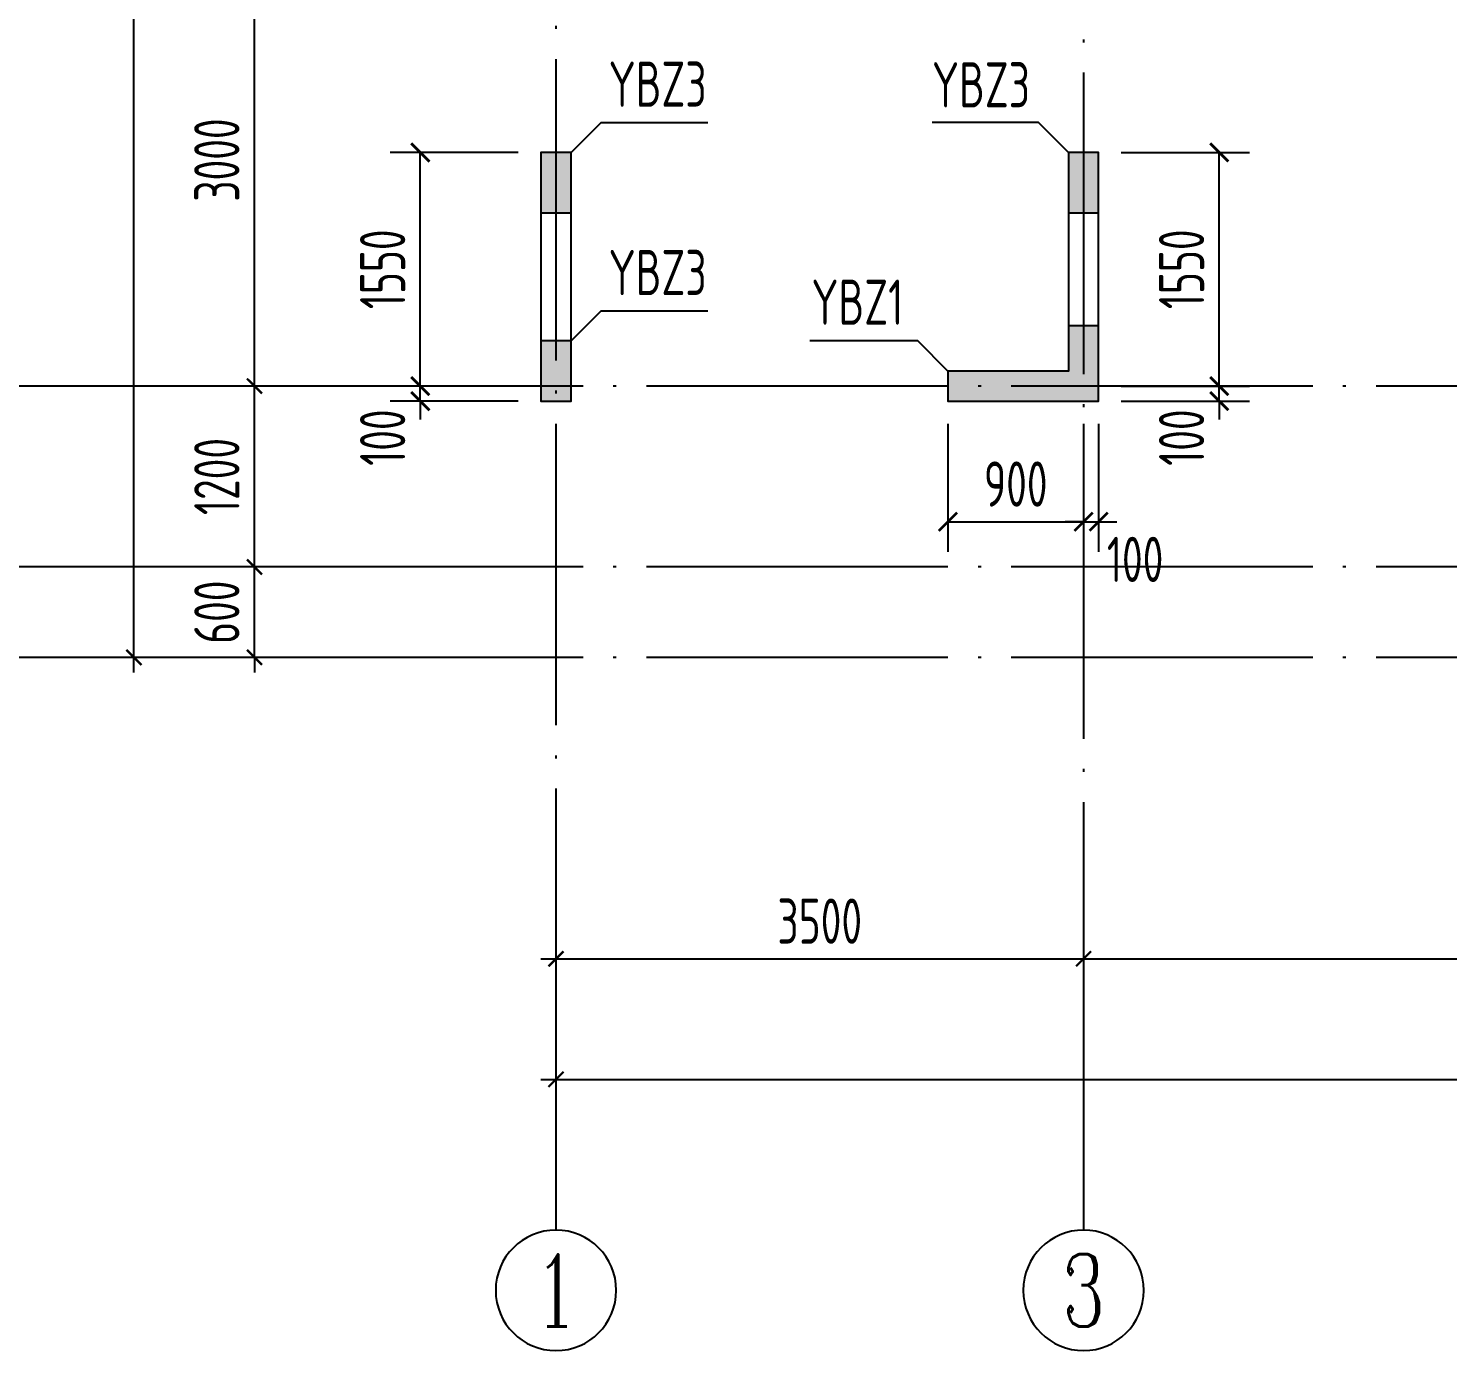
# Model space of a CAD drawing. Extents: x -812054 to 22247, y -644080 to 1003627.
# Drawn here: x -484319 to -474904, y -294660 to -285887 of the extents above; entities that cross this region are included whole.
import ezdxf
from ezdxf.enums import TextEntityAlignment as Align

# ---------------------------------------------------------------- set-up
doc = ezdxf.new("R2010")
doc.units = 0
doc.header["$LTSCALE"] = 1000
doc.linetypes.add('DOTE', pattern=[2.42, 2, -0.2, 0.02, -0.2])
doc.layers.get('0').update_dxf_attribs({"linetype": 'CONTINUOUS'})
doc.layers.get('DEFPOINTS').update_dxf_attribs({"linetype": 'CONTINUOUS'})
for name, color, linetype in [('A-AXIS', 1, 'CONTINUOUS'), ('A-DOTE', 10, 'DOTE'), ('AXIS_NUM', 7, 'CONTINUOUS'), ('S-Q墙实线', 6, 'CONTINUOUS'), ('S-Q墙标注', 3, 'CONTINUOUS'), ('S-X详图填充', 252, 'CONTINUOUS'), ('S-X详图实线', 4, 'CONTINUOUS'), ('S-Y一般标注', 3, 'CONTINUOUS'), ('S-Z柱编号', 6, 'CONTINUOUS')]:
    doc.layers.add(name, color=color, linetype=linetype)
doc.styles.add('TSSD_Axis', font='complex.shx', dxfattribs={"width": 0.7, "bigfont": 'hztxt.shx'})
doc.styles.add('TSSD_DIMENSION', font='Tssdeng.shx', dxfattribs={"width": 0.7, "bigfont": 'tssdchn.shx'})
doc.styles.add('TSSD_REIN', font='tssdeng.shx', dxfattribs={"width": 0.7, "height": 300, "bigfont": 'tssdchn.shx'})
doc.styles.add('结构文字', font='zstxt.shx', dxfattribs={"width": 0.7, "bigfont": 'zshz.shx'})
doc.dimstyles.new('STRUCK', dxfattribs={"dimtxt": 400, "dimasz": 121, "dimexe": 200, "dimexo": 150, "dimgap": 115, "dimtad": 1, "dimdec": 0, "dimdsep": 46, "dimtxsty": '结构文字', "dimblk": 'ARCHTICK', "dimcen": 400, "dimclrd": 3, "dimclre": 3, "dimclrt": 7, "dimadec": 0, "dimazin": 0, "dimtfac": 1, "dimtdec": 0, "dimtix": 1, "dimtmove": 2, "dimatfit": 3, "dimldrblk": '_DIMX', "dimfxl": 1, "dimtolj": 1, "dimtzin": 0, "dimarcsym": 0})
doc.dimstyles.new('TSSD_100_100', dxfattribs={"dimtxt": 300, "dimasz": 100, "dimexe": 100, "dimexo": 250, "dimgap": 100, "dimtad": 1, "dimdec": 0, "dimzin": 0, "dimdsep": 46, "dimtxsty": 'TSSD_DIMENSION', "dimblk": 'ARCHTICK', "dimcen": 0, "dimdle": 100, "dimclrt": 7, "dimadec": 0, "dimazin": 0, "dimtfac": 1, "dimtdec": 0, "dimtix": 1, "dimtmove": 2, "dimatfit": 3, "dimldrblk": 'ARCHTICK', "dimfxl": 1, "dimtolj": 1, "dimtzin": 0, "dimarcsym": 0})

# ---------------------------------------------------------------- blocks, each defined once
blk = doc.blocks.new('_ArchTick')
at = {"color": 0, "linetype": 'ByBlock', "const_width": 0.15}
blk.add_lwpolyline([(-0.5, -0.5), (0.5, 0.5)], dxfattribs=at)
blk = doc.blocks.new('*D160')
at = {"layer": 'DEFPOINTS', "color": 0, "transparency": 16777216}
for p in [(2600, 5200), (3600, 5200), (3600, 4600)]:
    blk.add_point(p, dxfattribs=at)
at = {"layer": 'S-Y一般标注', "color": 0, "lineweight": -2, "transparency": 16777216}
for p, q in [((2600, 5200), (2600, 5300)), ((3350, 5200), (2500, 5200)), ((2600, 4600), (2600, 5200)), ((3350, 4600), (2500, 4600)), ((2600, 4600), (2600, 4500))]:
    blk.add_line(p, q, dxfattribs=at)
at = {"layer": 'S-Y一般标注', "color": 0, "lineweight": -2, "transparency": 16777216, "xscale": 100, "yscale": 100, "zscale": 100}
for p, rotation in [((2600, 5200), 270), ((2600, 4600), 90)]:
    blk.add_blockref('_ArchTick', p, dxfattribs=dict(at, rotation=rotation))
at = {"layer": 'S-Y一般标注', "color": 7, "transparency": 16777216, "insert": (2350, 4900), "char_height": 300, "attachment_point": 5, "rotation": 90, "style": 'TSSD_DIMENSION'}
blk.add_mtext('\\A1;600', dxfattribs=at)
blk = doc.blocks.new('*D166')
at = {"layer": 'DEFPOINTS', "color": 0, "transparency": 16777216}
for p in [(1800, 17150), (3600, 17150), (3600, 4600)]:
    blk.add_point(p, dxfattribs=at)
at = {"layer": 'S-Y一般标注', "color": 0, "lineweight": -2, "transparency": 16777216}
for p, q in [((1800, 4500), (1800, 17250)), ((3350, 17150), (1700, 17150)), ((3350, 4600), (1700, 4600))]:
    blk.add_line(p, q, dxfattribs=at)
at = {"layer": 'S-Y一般标注', "color": 0, "lineweight": -2, "transparency": 16777216, "xscale": 100, "yscale": 100, "zscale": 100}
for p, rotation in [((1800, 17150), 90), ((1800, 4600), 270)]:
    blk.add_blockref('_ArchTick', p, dxfattribs=dict(at, rotation=rotation))
at = {"layer": 'S-Y一般标注', "color": 7, "transparency": 16777216, "insert": (1550, 10875), "char_height": 300, "attachment_point": 5, "rotation": 90, "style": 'TSSD_DIMENSION'}
blk.add_mtext('\\A1;12550', dxfattribs=at)
blk = doc.blocks.new('*D168')
at = {"layer": 'DEFPOINTS', "color": 0, "transparency": 16777216}
for p in [(2600, 6400), (3600, 6400), (3600, 5200)]:
    blk.add_point(p, dxfattribs=at)
at = {"layer": 'S-Y一般标注', "color": 0, "lineweight": -2, "transparency": 16777216}
for p, q in [((2600, 5100), (2600, 6500)), ((3350, 6400), (2500, 6400)), ((3350, 5200), (2500, 5200))]:
    blk.add_line(p, q, dxfattribs=at)
at = {"layer": 'S-Y一般标注', "color": 0, "lineweight": -2, "transparency": 16777216, "xscale": 100, "yscale": 100, "zscale": 100}
for p, rotation in [((2600, 6400), 90), ((2600, 5200), 270)]:
    blk.add_blockref('_ArchTick', p, dxfattribs=dict(at, rotation=rotation))
at = {"layer": 'S-Y一般标注', "color": 7, "transparency": 16777216, "insert": (2350, 5800), "char_height": 300, "attachment_point": 5, "rotation": 90, "style": 'TSSD_DIMENSION'}
blk.add_mtext('\\A1;1200', dxfattribs=at)
blk = doc.blocks.new('*D169')
at = {"layer": 'DEFPOINTS', "color": 0, "transparency": 16777216}
for p in [(2600, 9400), (3600, 9400), (3600, 6400)]:
    blk.add_point(p, dxfattribs=at)
at = {"layer": 'S-Y一般标注', "color": 0, "lineweight": -2, "transparency": 16777216}
for p, q in [((2600, 6300), (2600, 9500)), ((3350, 9400), (2500, 9400)), ((3350, 6400), (2500, 6400))]:
    blk.add_line(p, q, dxfattribs=at)
at = {"layer": 'S-Y一般标注', "color": 0, "lineweight": -2, "transparency": 16777216, "xscale": 100, "yscale": 100, "zscale": 100}
for p, rotation in [((2600, 9400), 90), ((2600, 6400), 270)]:
    blk.add_blockref('_ArchTick', p, dxfattribs=dict(at, rotation=rotation))
at = {"layer": 'S-Y一般标注', "color": 7, "transparency": 16777216, "insert": (2350, 7900), "char_height": 300, "attachment_point": 5, "rotation": 90, "style": 'TSSD_DIMENSION'}
blk.add_mtext('\\A1;3000', dxfattribs=at)
blk = doc.blocks.new('ts_axno')
at = {"color": 0, "linetype": 'ByBlock', "lineweight": -2}
blk.add_circle((0, 0), 0.5, dxfattribs=at)
at = {"color": 0, "linetype": 'ByBlock', "lineweight": -2, "style": 'TSSD_Axis', "width": 0.7}
blk.add_attdef('A', text='', height=0.6, dxfattribs=at).set_placement((0, 0), align=Align.MIDDLE_CENTER)
blk = doc.blocks.new('*D174')
at = {"layer": 'DEFPOINTS', "color": 0, "transparency": 16777216}
for p in [(8100, 3600), (13900, 3600), (13900, 2600)]:
    blk.add_point(p, dxfattribs=at)
at = {"layer": 'S-Y一般标注', "color": 0, "lineweight": -2, "transparency": 16777216}
for p, q in [((8100, 3350), (8100, 2500)), ((13900, 3350), (13900, 2500)), ((8000, 2600), (14000, 2600))]:
    blk.add_line(p, q, dxfattribs=at)
at = {"layer": 'S-Y一般标注', "color": 0, "lineweight": -2, "transparency": 16777216, "xscale": 100, "yscale": 100, "zscale": 100, "rotation": 180}
blk.add_blockref('_ArchTick', (8100, 2600), dxfattribs=at)
at = {"layer": 'S-Y一般标注', "color": 0, "lineweight": -2, "transparency": 16777216, "xscale": 100, "yscale": 100, "zscale": 100}
blk.add_blockref('_ArchTick', (13900, 2600), dxfattribs=at)
at = {"layer": 'S-Y一般标注', "color": 7, "transparency": 16777216, "insert": (11000, 2850), "char_height": 300, "attachment_point": 5, "style": 'TSSD_DIMENSION'}
blk.add_mtext('\\A1;5800', dxfattribs=at)
blk = doc.blocks.new('*D182')
at = {"layer": 'DEFPOINTS', "color": 0, "transparency": 16777216}
for p in [(4600, 3600), (54600, 3600), (54600, 1800)]:
    blk.add_point(p, dxfattribs=at)
at = {"layer": 'S-Y一般标注', "color": 0, "lineweight": -2, "transparency": 16777216}
for p, q in [((4600, 3350), (4600, 1700)), ((54600, 3350), (54600, 1700)), ((4500, 1800), (54700, 1800))]:
    blk.add_line(p, q, dxfattribs=at)
at = {"layer": 'S-Y一般标注', "color": 0, "lineweight": -2, "transparency": 16777216, "xscale": 100, "yscale": 100, "zscale": 100, "rotation": 180}
blk.add_blockref('_ArchTick', (4600, 1800), dxfattribs=at)
at = {"layer": 'S-Y一般标注', "color": 0, "lineweight": -2, "transparency": 16777216, "xscale": 100, "yscale": 100, "zscale": 100}
blk.add_blockref('_ArchTick', (54600, 1800), dxfattribs=at)
at = {"layer": 'S-Y一般标注', "color": 7, "transparency": 16777216, "insert": (29600, 2050), "char_height": 300, "attachment_point": 5, "style": 'TSSD_DIMENSION'}
blk.add_mtext('\\A1;50000', dxfattribs=at)
blk = doc.blocks.new('*D184')
at = {"layer": 'DEFPOINTS', "color": 0, "transparency": 16777216}
for p in [(4600, 3600), (8100, 3600), (8100, 2600)]:
    blk.add_point(p, dxfattribs=at)
at = {"layer": 'S-Y一般标注', "color": 0, "lineweight": -2, "transparency": 16777216}
for p, q in [((4600, 3350), (4600, 2500)), ((8100, 3350), (8100, 2500)), ((4500, 2600), (8200, 2600))]:
    blk.add_line(p, q, dxfattribs=at)
at = {"layer": 'S-Y一般标注', "color": 0, "lineweight": -2, "transparency": 16777216, "xscale": 100, "yscale": 100, "zscale": 100, "rotation": 180}
blk.add_blockref('_ArchTick', (4600, 2600), dxfattribs=at)
at = {"layer": 'S-Y一般标注', "color": 0, "lineweight": -2, "transparency": 16777216, "xscale": 100, "yscale": 100, "zscale": 100}
blk.add_blockref('_ArchTick', (8100, 2600), dxfattribs=at)
at = {"layer": 'S-Y一般标注', "color": 7, "transparency": 16777216, "insert": (6350, 2850), "char_height": 300, "attachment_point": 5, "style": 'TSSD_DIMENSION'}
blk.add_mtext('\\A1;3500', dxfattribs=at)
blk = doc.blocks.new('*D1663')
at = {"layer": 'DEFPOINTS', "color": 0, "transparency": 16777216}
for p in [(-481718.8, -288260.3), (-480918.8, -288260.3), (-480918.8, -288360.3)]:
    blk.add_point(p, dxfattribs=at)
at = {"layer": 'S-Q墙标注', "color": 3, "lineweight": -2, "transparency": 16777216}
for p, q in [((-481718.8, -288260.3), (-481718.8, -288139.3)), ((-481068.8, -288260.3), (-481918.8, -288260.3)), ((-481718.8, -288360.3), (-481718.8, -288260.3)), ((-481068.8, -288360.3), (-481918.8, -288360.3)), ((-481718.8, -288360.3), (-481718.8, -288481.3))]:
    blk.add_line(p, q, dxfattribs=at)
at = {"layer": 'S-Q墙标注', "color": 3, "lineweight": -2, "transparency": 16777216, "xscale": 121, "yscale": 121, "zscale": 121}
for p, rotation in [((-481718.8, -288260.3), 270), ((-481718.8, -288360.3), 90)]:
    blk.add_blockref('_ArchTick', p, dxfattribs=dict(at, rotation=rotation))
at = {"layer": 'S-Q墙标注', "color": 7, "transparency": 16777216, "insert": (-481968.8, -288602.3), "char_height": 300, "attachment_point": 5, "rotation": 90, "style": 'TSSD_REIN'}
blk.add_mtext('\\A1;100', dxfattribs=at)
blk = doc.blocks.new('_DIMX')
blk.add_line((-150, 0), (150, 0))
at = {"const_width": 50}
blk.add_lwpolyline([(-70, -70), (70, 70)], dxfattribs=at)
blk = doc.blocks.new('*D1664')
at = {"layer": 'DEFPOINTS', "color": 0, "transparency": 16777216}
for p in [(-481718.8, -286710.4), (-480918.8, -286710.4), (-480918.8, -288260.3)]:
    blk.add_point(p, dxfattribs=at)
at = {"layer": 'S-Q墙标注', "color": 3, "lineweight": -2, "transparency": 16777216}
for p, q in [((-481068.8, -286710.4), (-481918.8, -286710.4)), ((-481718.8, -288260.3), (-481718.8, -286710.4)), ((-481068.8, -288260.3), (-481918.8, -288260.3))]:
    blk.add_line(p, q, dxfattribs=at)
at = {"layer": 'S-Q墙标注', "color": 3, "lineweight": -2, "transparency": 16777216, "xscale": 121, "yscale": 121, "zscale": 121}
for p, rotation in [((-481718.8, -286710.4), 90), ((-481718.8, -288260.3), 270)]:
    blk.add_blockref('_ArchTick', p, dxfattribs=dict(at, rotation=rotation))
at = {"layer": 'S-Q墙标注', "color": 7, "transparency": 16777216, "insert": (-481968.8, -287485.4), "char_height": 300, "attachment_point": 5, "rotation": 90, "style": 'TSSD_REIN'}
blk.add_mtext('\\A1;1550', dxfattribs=at)
blk = doc.blocks.new('*D1667')
at = {"layer": 'DEFPOINTS', "color": 0, "transparency": 16777216}
for p in [(-477218.8, -288260.3), (-476418.8, -288260.3), (-477218.8, -288360.3)]:
    blk.add_point(p, dxfattribs=at)
at = {"layer": 'S-Q墙标注', "color": 3, "lineweight": -2, "transparency": 16777216}
for p, q in [((-476418.8, -288260.3), (-476418.8, -288139.3)), ((-477068.8, -288260.3), (-476218.8, -288260.3)), ((-476418.8, -288360.3), (-476418.8, -288260.3)), ((-477068.8, -288360.3), (-476218.8, -288360.3)), ((-476418.8, -288360.3), (-476418.8, -288481.3))]:
    blk.add_line(p, q, dxfattribs=at)
at = {"layer": 'S-Q墙标注', "color": 3, "lineweight": -2, "transparency": 16777216, "xscale": 121, "yscale": 121, "zscale": 121}
for p, rotation in [((-476418.8, -288260.3), 270), ((-476418.8, -288360.3), 90)]:
    blk.add_blockref('_ArchTick', p, dxfattribs=dict(at, rotation=rotation))
at = {"layer": 'S-Q墙标注', "color": 7, "transparency": 16777216, "insert": (-476668.8, -288602.3), "char_height": 300, "attachment_point": 5, "rotation": 90, "style": 'TSSD_REIN'}
blk.add_mtext('\\A1;100', dxfattribs=at)
blk = doc.blocks.new('*D1668')
at = {"layer": 'DEFPOINTS', "color": 0, "transparency": 16777216}
for p in [(-477218.8, -286710.3), (-476418.8, -286710.3), (-477218.8, -288260.3)]:
    blk.add_point(p, dxfattribs=at)
at = {"layer": 'S-Q墙标注', "color": 3, "lineweight": -2, "transparency": 16777216}
for p, q in [((-477068.8, -286710.3), (-476218.8, -286710.3)), ((-476418.8, -288260.3), (-476418.8, -286710.3)), ((-477068.8, -288260.3), (-476218.8, -288260.3))]:
    blk.add_line(p, q, dxfattribs=at)
at = {"layer": 'S-Q墙标注', "color": 3, "lineweight": -2, "transparency": 16777216, "xscale": 121, "yscale": 121, "zscale": 121}
for p, rotation in [((-476418.8, -286710.3), 90), ((-476418.8, -288260.3), 270)]:
    blk.add_blockref('_ArchTick', p, dxfattribs=dict(at, rotation=rotation))
at = {"layer": 'S-Q墙标注', "color": 7, "transparency": 16777216, "insert": (-476668.8, -287485.3), "char_height": 300, "attachment_point": 5, "rotation": 90, "style": 'TSSD_REIN'}
blk.add_mtext('\\A1;1550', dxfattribs=at)
blk = doc.blocks.new('*D1669')
at = {"layer": 'DEFPOINTS', "color": 0, "transparency": 16777216}
for p in [(-478218.8, -288360.3), (-477318.9, -288360.3), (-477318.9, -289160.3)]:
    blk.add_point(p, dxfattribs=at)
at = {"layer": 'S-Q墙标注', "color": 3, "lineweight": -2, "transparency": 16777216}
for p, q in [((-478218.8, -288510.3), (-478218.8, -289360.3)), ((-477318.9, -288510.3), (-477318.9, -289360.3)), ((-478218.8, -289160.3), (-477318.9, -289160.3))]:
    blk.add_line(p, q, dxfattribs=at)
at = {"layer": 'S-Q墙标注', "color": 3, "lineweight": -2, "transparency": 16777216, "xscale": 121, "yscale": 121, "zscale": 121, "rotation": 180}
blk.add_blockref('_ArchTick', (-478218.8, -289160.3), dxfattribs=at)
at = {"layer": 'S-Q墙标注', "color": 3, "lineweight": -2, "transparency": 16777216, "xscale": 121, "yscale": 121, "zscale": 121}
blk.add_blockref('_ArchTick', (-477318.9, -289160.3), dxfattribs=at)
at = {"layer": 'S-Q墙标注', "color": 7, "transparency": 16777216, "insert": (-477768.8, -288910.3), "char_height": 300, "attachment_point": 5, "style": 'TSSD_REIN'}
blk.add_mtext('\\A1;900', dxfattribs=at)
blk = doc.blocks.new('*D1670')
at = {"layer": 'DEFPOINTS', "color": 0, "transparency": 16777216}
for p in [(-477318.9, -288360.3), (-477218.8, -288360.3), (-477218.8, -289160.3)]:
    blk.add_point(p, dxfattribs=at)
at = {"layer": 'S-Q墙标注', "color": 3, "lineweight": -2, "transparency": 16777216}
for p, q in [((-477318.9, -288510.3), (-477318.9, -289360.3)), ((-477218.8, -288510.3), (-477218.8, -289360.3)), ((-477318.9, -289160.3), (-477439.9, -289160.3)), ((-477318.9, -289160.3), (-477218.8, -289160.3)), ((-477218.8, -289160.3), (-477097.8, -289160.3))]:
    blk.add_line(p, q, dxfattribs=at)
at = {"layer": 'S-Q墙标注', "color": 3, "lineweight": -2, "transparency": 16777216, "xscale": 121, "yscale": 121, "zscale": 121}
blk.add_blockref('_ArchTick', (-477318.9, -289160.3), dxfattribs=at)
at = {"layer": 'S-Q墙标注', "color": 3, "lineweight": -2, "transparency": 16777216, "xscale": 121, "yscale": 121, "zscale": 121, "rotation": 180}
blk.add_blockref('_ArchTick', (-477218.8, -289160.3), dxfattribs=at)
at = {"layer": 'S-Q墙标注', "color": 7, "transparency": 16777216, "insert": (-476976.9, -289410.3), "char_height": 300, "attachment_point": 5, "style": 'TSSD_REIN'}
blk.add_mtext('\\A1;100', dxfattribs=at)
blk = doc.blocks.new('20210726.16395156')
at = {"layer": 'A-AXIS'}
for p, q in [((3600, 6400), (800, 6400)), ((3600, 5200), (800, 5200)), ((3600, 4600), (800, 4600)), ((4600, 3600), (4600, 800)), ((8100, 3600), (8100, 800))]:
    blk.add_line(p, q, dxfattribs=at)
at = {"layer": 'A-DOTE'}
for p, q in [((4600, 18249.9), (4600, 3600)), ((8100, 10900), (8100, 3600)), ((55600, 6400), (3600, 6400)), ((55600, 5200), (3600, 5200)), ((55600, 4600), (3600, 4600))]:
    blk.add_line(p, q, dxfattribs=at)
at = {"layer": 'A-AXIS'}
ref = blk.add_blockref('ts_axno', (4600, 400), dxfattribs=dict(at, xscale=-800, yscale=800, zscale=800, rotation=180))
ref.add_attrib('1', '1', dxfattribs={"layer": 'AXIS_NUM', "height": 480, "style": 'TSSD_Axis', "width": 0.7}).set_placement((4600, 400), align=Align.MIDDLE_CENTER)
ref = blk.add_blockref('ts_axno', (8100, 400), dxfattribs=dict(at, xscale=-800, yscale=800, zscale=800, rotation=180))
ref.add_attrib('2', '3', dxfattribs={"layer": 'AXIS_NUM', "height": 480, "style": 'TSSD_Axis', "width": 0.7}).set_placement((8100, 400), align=Align.MIDDLE_CENTER)
at = {"layer": 'S-Y一般标注'}
for base, p1, p2, picture, middle in [((1800, 17150), (3600, 4600), (3600, 17150), '*D166', (1550, 10875)), ((2600, 9400), (3600, 6400), (3600, 9400), '*D169', (2350, 7900)), ((2600, 6400), (3600, 5200), (3600, 6400), '*D168', (2350, 5800)), ((2600, 5200), (3600, 4600), (3600, 5200), '*D160', (2350, 4900))]:
    dim = blk.add_linear_dim(base=base, p1=p1, p2=p2, angle=90, dimstyle='TSSD_100_100', dxfattribs=at)
    dim.commit()
    dim.dimension.update_dxf_attribs({"geometry": picture, "text_midpoint": middle})
for base, p1, p2, picture, middle in [((54600, 1800), (4600, 3600), (54600, 3600), '*D182', (29600, 2050)), ((8100, 2600), (4600, 3600), (8100, 3600), '*D184', (6350, 2850)), ((13900, 2600), (8100, 3600), (13900, 3600), '*D174', (11000, 2850))]:
    dim = blk.add_linear_dim(base=base, p1=p1, p2=p2, dimstyle='TSSD_100_100', dxfattribs=at)
    dim.commit()
    dim.dimension.update_dxf_attribs({"geometry": picture, "text_midpoint": middle})

msp = doc.modelspace()

# ---------------------------------------------------------------- hatches: boundary and pattern name
at = {"layer": 'S-X详图填充'}
h = msp.add_hatch(color=256, dxfattribs=at)
h.dxf.hatch_style = 1
h.paths.add_polyline_path([(-480918.84, -287110.33), (-480718.84, -287110.33), (-480718.84, -286710.33), (-480918.84, -286710.33)])
h = msp.add_hatch(color=256, dxfattribs=at)
h.dxf.hatch_style = 1
h.paths.add_polyline_path([(-477418.84, -287110.33), (-477218.84, -287110.33), (-477218.84, -286710.33), (-477418.84, -286710.33)])
h = msp.add_hatch(color=256, dxfattribs=at)
h.dxf.hatch_style = 1
h.paths.add_polyline_path([(-477218.84, -287860.33), (-477418.84, -287860.33), (-477418.84, -288160.33), (-478218.84, -288160.33), (-478218.84, -288360.33), (-477218.84, -288360.33)])
h = msp.add_hatch(color=256, dxfattribs=at)
h.dxf.hatch_style = 1
h.paths.add_polyline_path([(-480718.84, -287960.33), (-480918.84, -287960.33), (-480918.84, -288360.33), (-480718.84, -288360.33)])

# ---------------------------------------------------------------- linework, layer by layer
at = {"layer": 'S-Q墙实线'}
msp.add_lwpolyline([(-480718.84, -288360.33), (-480718.84, -286710.33), (-480918.84, -286710.33), (-480918.84, -288360.33)], close=True, dxfattribs=at)
msp.add_lwpolyline([(-478118.85, -288160.33), (-478218.84, -288160.33), (-478218.84, -288360.33), (-478118.85, -288360.33), (-477218.84, -288360.33), (-477218.84, -286710.33), (-477418.84, -286710.33), (-477418.84, -288160.33), (-478118.85, -288160.33)], dxfattribs=at)
at = {"layer": 'S-X详图实线'}
for points in [[(-480918.84, -287110.33), (-480718.84, -287110.33), (-480718.84, -286710.33), (-480918.84, -286710.33), (-480918.84, -287110.33)], [(-477418.84, -287110.33), (-477218.84, -287110.33), (-477218.84, -286710.33), (-477418.84, -286710.33), (-477418.84, -287110.33)], [(-477218.84, -287860.33), (-477418.84, -287860.33), (-477418.84, -288160.33), (-478218.84, -288160.33), (-478218.84, -288360.33), (-477218.84, -288360.33), (-477218.84, -287860.33)], [(-480718.84, -287960.33), (-480918.84, -287960.33), (-480918.84, -288360.33), (-480718.84, -288360.33), (-480718.84, -287960.33)]]:
    msp.add_lwpolyline(points, close=True, dxfattribs=at)
at = {"layer": 'S-Z柱编号', "color": 7}
for points in [[(-480718.84, -286710.37), (-480518.84, -286510.37), (-479811.46, -286510.37)], [(-477418.84, -286710.33), (-477618.84, -286510.33), (-478322.71, -286510.33)], [(-480718.84, -287960.33), (-480518.84, -287760.33), (-479811.46, -287760.33)], [(-478218.84, -288160.33), (-478418.84, -287960.33), (-479134.05, -287960.33)]]:
    msp.add_lwpolyline(points, dxfattribs=at)

# ---------------------------------------------------------------- block references
at = {"layer": 'A-DOTE'}
msp.add_blockref('20210726.16395156', (-485418.85, -294660.38), dxfattribs=at)

# ---------------------------------------------------------------- texts
at = {"layer": 'S-Z柱编号', "color": 7, "style": 'TSSD_REIN', "width": 0.7}
for s, p in [('YBZ3', (-480469.86, -286496.63)), ('YBZ3', (-478324.61, -286501.05)), ('YBZ3', (-480469.86, -287746.59)), ('YBZ1', (-479124.61, -287943.49))]:
    msp.add_text(s, height=300, dxfattribs=at).set_placement(p, align=Align.BOTTOM_LEFT)

# ---------------------------------------------------------------- dimensions: what is measured, and where the dimension line sits
at = {"layer": 'S-Q墙标注'}
for base, p1, p2, picture, middle in [((-481718.84, -286710.37), (-480918.84, -288260.33), (-480918.84, -286710.37), '*D1664', (-481968.84, -287485.35)), ((-476418.84, -286710.33), (-477218.84, -288260.33), (-477218.84, -286710.33), '*D1668', (-476668.84, -287485.33))]:
    dim = msp.add_linear_dim(base=base, p1=p1, p2=p2, angle=90, dimstyle='STRUCK', override={"dimtxt": 300, "dimgap": 100, "dimtxsty": 'TSSD_REIN'}, dxfattribs=at)
    dim.commit()
    dim.dimension.update_dxf_attribs({"geometry": picture, "text_midpoint": middle})
for base, p1, p2, picture, middle in [((-481718.84, -288260.33), (-480918.84, -288360.33), (-480918.84, -288260.33), '*D1663', (-481968.84, -288602.26)), ((-476418.84, -288260.33), (-477218.84, -288360.33), (-477218.84, -288260.33), '*D1667', (-476668.84, -288602.26))]:
    dim = msp.add_linear_dim(base=base, p1=p1, p2=p2, angle=90, dimstyle='STRUCK', override={"dimtxt": 300, "dimgap": 100, "dimtxsty": 'TSSD_REIN'}, dxfattribs=at)
    dim.commit()
    dim.dimension.update_dxf_attribs({"geometry": picture, "text_midpoint": middle, "dimtype": 160})
dim = msp.add_linear_dim(base=(-477318.85, -289160.33), p1=(-478218.84, -288360.33), p2=(-477318.85, -288360.33), dimstyle='STRUCK', override={"dimtxt": 300, "dimgap": 100, "dimtxsty": 'TSSD_REIN'}, dxfattribs=at)
dim.commit()
dim.dimension.update_dxf_attribs({"geometry": '*D1669', "text_midpoint": (-477768.85, -288910.33)})
dim = msp.add_linear_dim(base=(-477218.84, -289160.33), p1=(-477318.85, -288360.33), p2=(-477218.84, -288360.33), dimstyle='STRUCK', override={"dimtxt": 300, "dimgap": 100, "dimtxsty": 'TSSD_REIN'}, dxfattribs=at)
dim.commit()
dim.dimension.update_dxf_attribs({"geometry": '*D1670', "text_midpoint": (-476976.92, -289410.33), "dimtype": 160})

doc.saveas('drawing.dxf')
